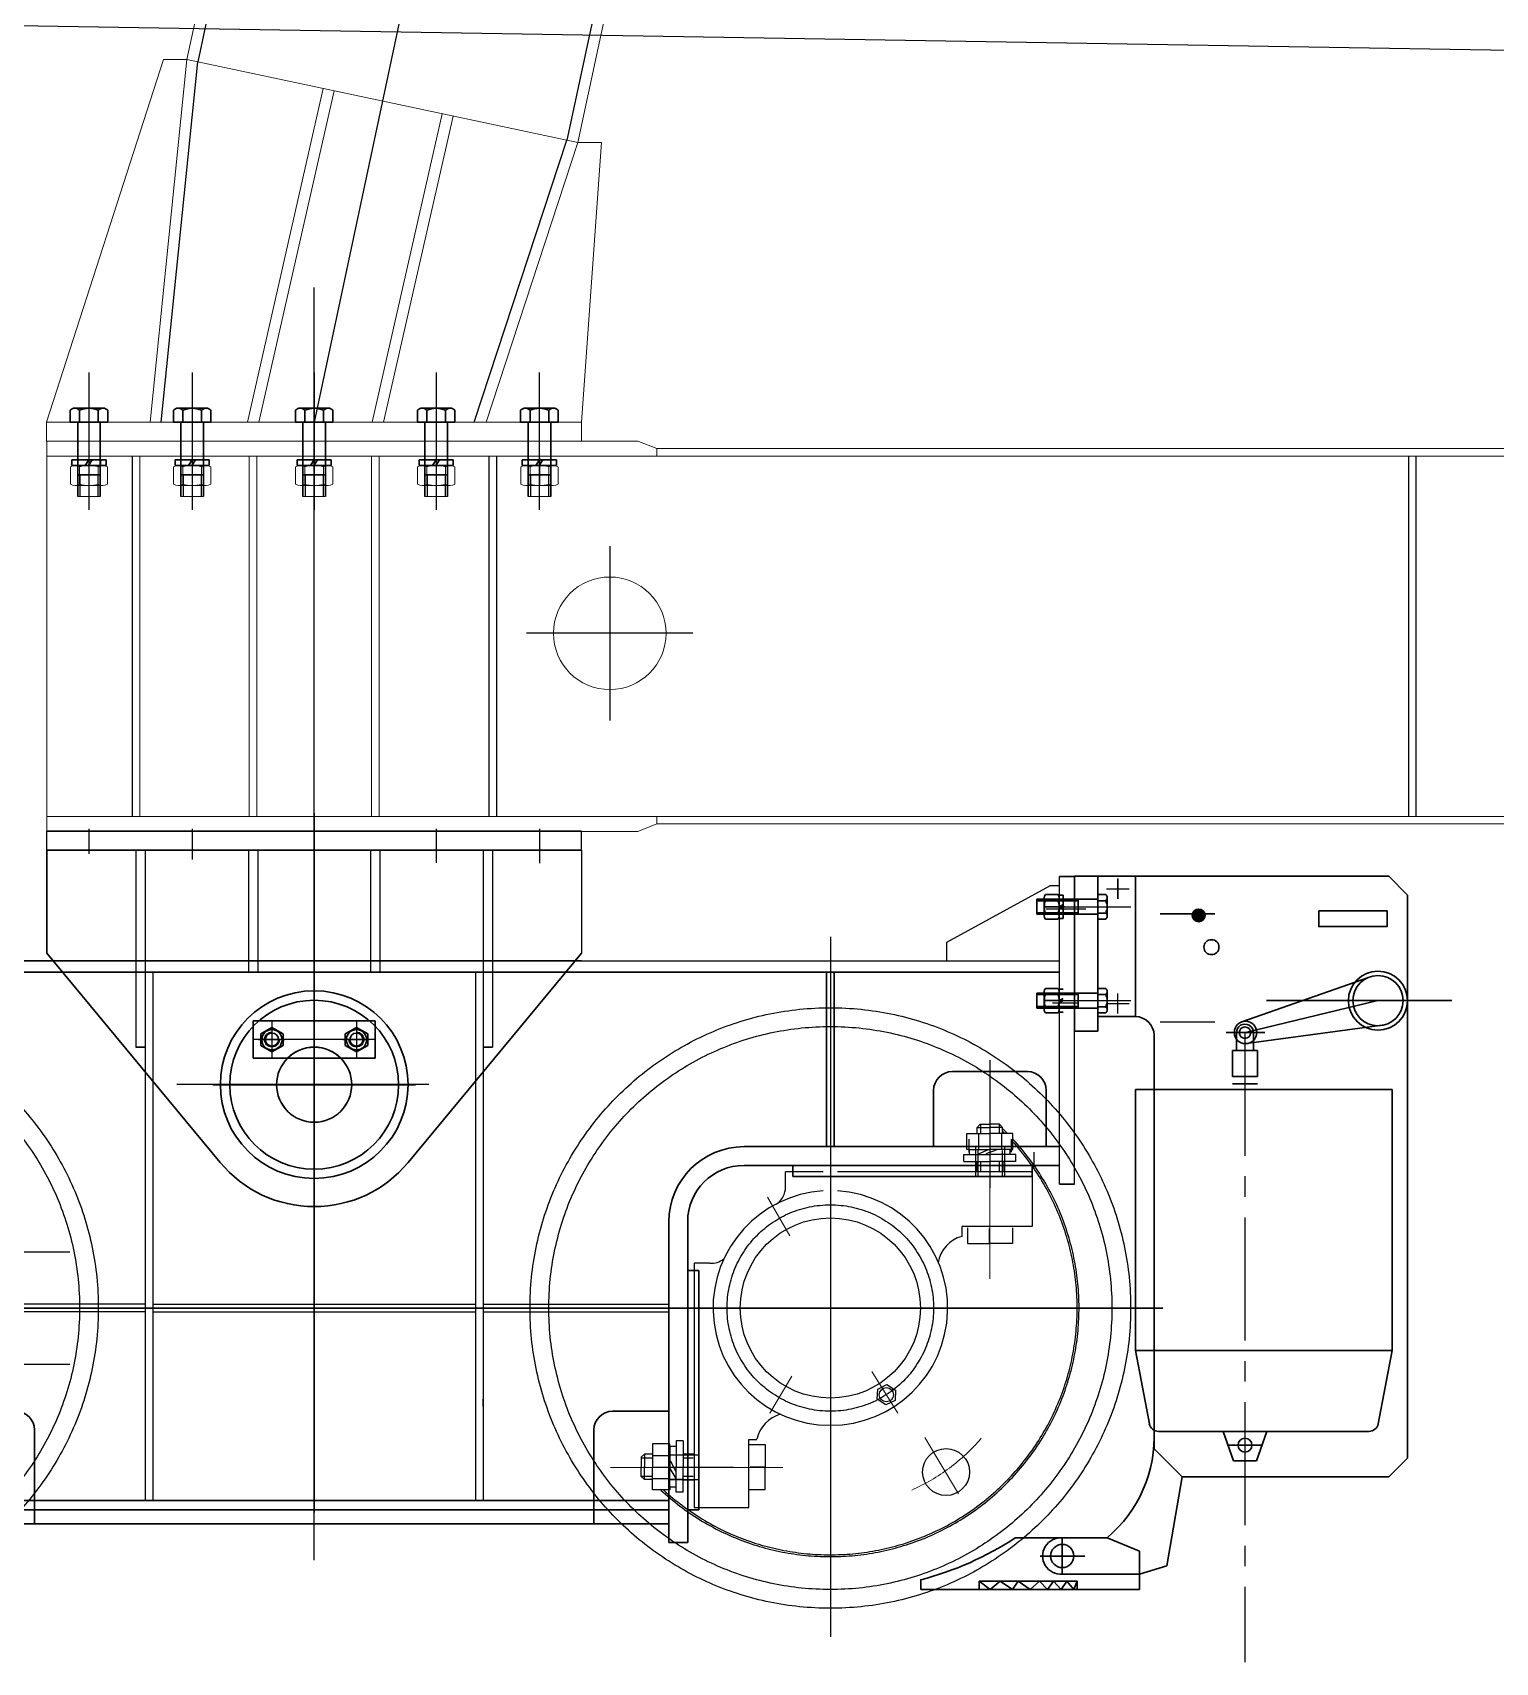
# Model space of a CAD drawing. Extents: x 1767995 to 4174245, y 542814 to 862564.
# Drawn here: x 2113968 to 2115527, y 659521 to 661258 of the extents above; entities that cross this region are included whole.
import ezdxf

# ---------------------------------------------------------------- set-up
doc = ezdxf.new("R2010")
doc.units = 0
doc.header["$LTSCALE"] = 3500
for name, pattern in [('CENTER', [2, 1.25, -0.25, 0.25, -0.25]), ('CENTER2', [1.125, 0.75, -0.125, 0.125, -0.125]), ('DASHDOT', [25.4, 12.7, -6.35, 0, -6.35]), ('DASHED', [0.75, 0.5, -0.25]), ('PHANTOM', [2.5, 1.25, -0.25, 0.25, -0.25, 0.25, -0.25])]:
    doc.linetypes.add(name, pattern=pattern)
for name, color, linetype, lineweight in [('1轮廓实线层', 7, 'Continuous', 30), ('6标注线', 7, 'Continuous', 13), ('CENTER', 1, 'DASHDOT', 15)]:
    doc.layers.add(name, color=color, linetype=linetype, lineweight=lineweight)
for name, color, linetype in [('2中心线', 1, 'DASHED'), ('2点划线', 2, 'CENTER2'), ('2细线层', 4, 'Continuous'), ('3中心线层', 1, 'CENTER'), ('4虚线层', 6, 'DASHED'), ('8符号标注层', 31, 'Continuous'), ('9双点划线层', 6, 'PHANTOM'), ('dim', 7, 'Continuous'), ('MAINLIN', 7, 'Continuous'), ('PBZ', 7, 'Continuous'), ('PHANTOM', 1, 'PHANTOM'), ('纵_地面线', 30, 'Continuous')]:
    doc.layers.add(name, color=color, linetype=linetype)

# ---------------------------------------------------------------- blocks, each defined once
blk = doc.blocks.new('AA')
for p, q in [((9834.1, -6571.5), (6866.8, -20498.8)), ((10269.6, -6571.5), (7283.5, -20587.4)), ((6841.8, -20498.8), (6717.3, -20885.5)), ((6827.5, -20885.5), (6866.8, -20498.8)), ((6866.8, -20498.8), (6841.8, -20498.8)), ((7283.5, -20587.4), (6866.8, -20498.8)), ((7012, -20529.7), (6931.3, -20885.5)), ((7023.7, -20532.2), (6943.6, -20885.5)), ((7138.6, -20556.6), (7064.1, -20885.5)), ((7150.4, -20559.1), (7076.4, -20885.5)), ((7185.5, -20885.5), (7283.5, -20587.4)), ((7283.5, -20587.4), (7308.5, -20587.4)), ((7308.5, -20587.4), (7287.3, -20885.5)), ((6717.3, -20905.5), (6717.3, -20885.5)), ((6717.3, -20885.5), (7287.3, -20885.5)), ((6717.3, -20885.5), (6827.5, -20885.5)), ((7002.3, -20885.5), (7287.3, -20885.5)), ((7002.3, -20885.5), (7177.3, -20885.5)), ((7287.3, -20885.5), (7287.3, -20905.5)), ((7287.3, -20905.5), (6717.3, -20905.5))]:
    blk.add_line(p, q)
at = {"layer": '3中心线层'}
for p, q in [((10051.9, -6571.5), (7002.3, -20885.5)), ((6762.3, -20832.3), (6762.3, -20978.7)), ((6872.3, -20832.3), (6872.3, -20978.7)), ((7002.3, -20832.3), (7002.3, -20978.7)), ((7132.3, -20832.3), (7132.3, -20978.7)), ((7242.3, -20832.3), (7242.3, -20978.7))]:
    blk.add_line(p, q, dxfattribs=at)
at = {"layer": '4虚线层'}
for p, q in [((9846.4, -6571.5), (6878.5, -20501.3)), ((10257.4, -6571.5), (7271.7, -20584.9)), ((6839.5, -20885.5), (6878.5, -20501.3)), ((7172.9, -20885.5), (7271.7, -20584.9))]:
    blk.add_line(p, q, dxfattribs=at)
blk = doc.blocks.new('AAA')
for p, q in [((3450.8, -24771.8), (4080.8, -24771.8)), ((3450.8, -24771.8), (3450.8, -24787.8)), ((4080.8, -24771.8), (4100.8, -24779.8)), ((4100.8, -24779.8), (4100.8, -24787.8)), ((4100.8, -24779.8), (12170.8, -24779.8)), ((3450.8, -24787.8), (3450.8, -25171.8)), ((12820.8, -24787.8), (3450.8, -24787.8)), ((3541.9, -25171.8), (3541.9, -24787.8)), ((3549.9, -24787.8), (3549.9, -25171.8)), ((3666.6, -24787.8), (3666.6, -25171.8)), ((3674.6, -24787.8), (3674.6, -25171.8)), ((3796.9, -24787.8), (3796.9, -25171.8)), ((3804.9, -24787.8), (3804.9, -25171.8)), ((3921.9, -24787.8), (3921.9, -25171.8)), ((3929.9, -25171.8), (3929.9, -24787.8)), ((3450.8, -25187.8), (3450.8, -25171.8)), ((3450.8, -25171.8), (12820.8, -25171.8)), ((4080.8, -25187.8), (4100.8, -25179.8)), ((4100.8, -25179.8), (4100.8, -25171.8)), ((12170.7, -25179.8), (4100.9, -25179.8)), ((3450.8, -25187.8), (4080.8, -25187.8))]:
    blk.add_line(p, q)
blk.add_circle((4050.8, -24976.7), 60)
at = {"layer": '3中心线层'}
for p, q in [((3735.8, -25319.4), (3735.8, -24608.3)), ((4050.8, -24883.7), (4050.8, -25069.6)), ((4139.3, -24976.7), (3962.2, -24976.7))]:
    blk.add_line(p, q, dxfattribs=at)
at = {"layer": '4虚线层'}
for p, q in [((3541.9, -24787.8), (3541.9, -25171.8)), ((3921.9, -24787.8), (3921.9, -25171.8)), ((3929.9, -24787.8), (3929.9, -25171.8)), ((4901.8, -24787.8), (4901.8, -25171.8)), ((4909.8, -24787.8), (4909.8, -25171.8))]:
    blk.add_line(p, q, dxfattribs=at)
blk = doc.blocks.new('*U199')
at = {"layer": '1轮廓实线层'}
for p, q in [((0, 13.1), (-12, 6.2)), ((-12, 6.2), (-12, 0)), ((-12, -6.2), (-12, 0)), ((12, 6.2), (0, 13.1)), ((12, 0), (12, 6.2)), ((12, 0), (12, -6.2)), ((0, -13.1), (-12, -6.2)), ((12, -6.2), (0, -13.1))]:
    blk.add_line(p, q, dxfattribs=at)
blk.add_circle((0, 0), 10.8, dxfattribs=at)
at = {"layer": '3中心线层'}
for p, q in [((-13.7, 0), (14.5, 0)), ((0, 14.7), (0, -14.3))]:
    blk.add_line(p, q, dxfattribs=at)
blk = doc.blocks.new('*U200')
at = {"layer": '1轮廓实线层'}
for p, q in [((0, 13.1), (-12, 6.2)), ((-12, 6.2), (-12, 0)), ((-12, -6.2), (-12, 0)), ((12, 6.2), (0, 13.1)), ((12, 0), (12, 6.2)), ((12, 0), (12, -6.2)), ((0, -13.1), (-12, -6.2)), ((12, -6.2), (0, -13.1))]:
    blk.add_line(p, q, dxfattribs=at)
blk.add_circle((0, 0), 10.8, dxfattribs=at)
at = {"layer": '3中心线层'}
for p, q in [((-13.7, 0), (14.5, 0)), ((0, 14.7), (0, -14.3))]:
    blk.add_line(p, q, dxfattribs=at)
blk = doc.blocks.new('45TG54T')
for p, q in [((7658, 8504.1), (5954, 8504.1)), ((6310, 8504.1), (6310, 8318.1)), ((6318, 8504.1), (6318, 8318.1)), ((7410, 8504.1), (7410, 8318.1)), ((7418, 8504.1), (7418, 8318.1)), ((6104, 8398.1), (6184, 8398.1)), ((7624, 8398.1), (7544, 8398.1)), ((6084, 8378.1), (6084, 8318.1)), ((6204, 8378.1), (6204, 8318.1)), ((7524, 8378.1), (7524, 8318.1)), ((7644, 8378.1), (7644, 8318.1)), ((5977, 8318.1), (6406, 8318.1)), ((7658, 8318.1), (7322, 8318.1)), ((5977, 8298.1), (6406, 8298.1)), ((6099, 8286.1), (6354, 8286.1)), ((6354, 8298.1), (6354, 8286.1)), ((7658, 8298.1), (7322, 8298.1)), ((7374, 8298.1), (7374, 8286.1)), ((7629, 8286.1), (7374, 8286.1)), ((5969, 8278.1), (5977, 8278.1)), ((7674, 8278.1), (7658, 8278.1)), ((6466, 7896.1), (6466, 8238.1)), ((6486, 7896.1), (6486, 8238.1)), ((7242, 7896.1), (7242, 8238.1)), ((7262, 7896.1), (7262, 8238.1)), ((6454, 7931.1), (6454, 8186.1)), ((6454, 8186.1), (6466, 8186.1)), ((7274, 8186.1), (7262, 8186.1)), ((7274, 7931.1), (7274, 8186.1)), ((7044, 8049.1), (7044, 8041.1)), ((6546, 8036.1), (6486, 8036.1)), ((7182, 8036.1), (7242, 8036.1)), ((6566, 8016.1), (6566, 7916.1)), ((7162, 8016.1), (7162, 7916.1)), ((6454, 7931.1), (6466, 7931.1)), ((7274, 7931.1), (7262, 7931.1)), ((6486, 7896.1), (6466, 7896.1)), ((7242, 7896.1), (7262, 7896.1))]:
    blk.add_line(p, q)
for centre, radius, start, end in [((6104, 8378.1), 20, 90, 180), ((6184, 8378.1), 20, 0, 90), ((7544, 8378.1), 20, 90, 180), ((7624, 8378.1), 20, 0, 90), ((6406, 8238.1), 80, 0, 90), ((7322, 8238.1), 80, 90, 180), ((6406, 8238.1), 60, 0, 90), ((7322, 8238.1), 60, 90, 180), ((6546, 8016.1), 20, 0, 90), ((7182, 8016.1), 20, 90, 180)]:
    blk.add_arc(centre, radius, start, end)
at = {"layer": '1轮廓实线层'}
for p, q in [((7658, 8606.1), (7674, 8606.1)), ((5954, 8504.1), (5954, 8516.1)), ((6099, 8298.1), (6099, 8286.1)), ((6354, 8298.1), (6354, 8286.1)), ((7374, 8298.1), (7374, 8286.1)), ((7629, 8298.1), (7629, 8286.1)), ((6486, 7916.1), (7242, 7916.1))]:
    blk.add_line(p, q, dxfattribs=at)
for radius in [90, 40]:
    blk.add_circle((6864, 8384.1), radius, dxfattribs=at)
at = {"layer": '2中心线', "linetype": 'DASHED', "ltscale": 0.5}
for p, q in [((6144, 8409.9), (6144, 8274.3)), ((7584, 8410.4), (7584, 8274.3)), ((6417.1, 7976.1), (6503.9, 7976.1)), ((7310.8, 7976.1), (7224, 7976.1))]:
    blk.add_line(p, q, dxfattribs=at)
at = {"layer": '3中心线层'}
for p, q in [((6864, 7877.5), (6864, 8595.5)), ((7686.1, 8571.1), (7643.9, 8571.1)), ((6314, 8544.1), (6314, 7795.8)), ((7414, 8541.6), (7414, 7795.8)), ((7678.4, 8471.1), (7650.6, 8471.1)), ((5959.7, 8146.1), (7768.2, 8146.1))]:
    blk.add_line(p, q, dxfattribs=at)
at = {"layer": '3中心线层', "color": 0, "linetype": 'ByBlock'}
for p, q in [((7538, 8536.1), (7648, 8596.1)), ((7658, 8596.1), (7648, 8596.1)), ((7538, 8516.1), (7538, 8536.1))]:
    blk.add_line(p, q, dxfattribs=at)
at = {"layer": '3中心线层', "ltscale": 0.5}
blk.add_line((6755.9, 8384.1), (6972, 8384.1), dxfattribs=at)
at = {"layer": '4虚线层', "ltscale": 0.5}
for p, q in [((6684, 8504.1), (6684, 7941.1)), ((6692, 8504.1), (6692, 7941.1)), ((7036, 8504.1), (7036, 7941.1)), ((7044, 8504.1), (7044, 7941.1)), ((7568.5, 8318.1), (7568.5, 8286.1)), ((7599.5, 8318.1), (7599.5, 8286.1)), ((6692, 8150.1), (7036, 8150.1)), ((6692, 8142.1), (7036, 8142.1)), ((6454, 7989.1), (6486, 7989.1)), ((7274, 7989.1), (7242, 7989.1)), ((6454, 7963.1), (6486, 7963.1)), ((7274, 7963.1), (7242, 7963.1)), ((6486, 7941.1), (7242, 7941.1)), ((6486, 7931.1), (7242, 7931.1))]:
    blk.add_line(p, q, dxfattribs=at)
at = {"layer": '4虚线层'}
for p, q in [((6128.5, 8318.1), (6128.5, 8286.1)), ((6159.5, 8318.1), (6159.5, 8286.1))]:
    blk.add_line(p, q, dxfattribs=at)
at = {"layer": '9双点划线层'}
for centre, radius in [((6314, 8146.1), 320), ((7414, 8146.1), 320), ((6314, 8146.1), 300), ((7414, 8146.1), 300)]:
    blk.add_circle(centre, radius, dxfattribs=at)
at = {"layer": 'PBZ', "linetype": 'Continuous'}
for p, q in [((7658, 8278.1), (7658, 8606.1)), ((7674, 8278.1), (7674, 8606.1)), ((5954, 8516.1), (7658, 8516.1)), ((5969, 8278.1), (5969, 8504.1)), ((5977, 8278.1), (5977, 8504.1)), ((6684, 8150.1), (6486, 8150.1)), ((7044, 8150.1), (7242, 8150.1)), ((6684, 8142.1), (6486, 8142.1)), ((7044, 8142.1), (7242, 8142.1))]:
    blk.add_line(p, q, dxfattribs=at)
blk = doc.blocks.new('4TR3T')
at = {"layer": '1轮廓实线层'}
for p, q in [((-1598, 6920.1), (-2168, 6920.1)), ((-1598, 6900.1), (-2168, 6900.1)), ((-1598, 6900.1), (-1598, 6790.1)), ((-2168, 6790.1), (-1983.1, 6567.1)), ((-1598, 6790.1), (-1782.9, 6567.1)), ((-1943, 6770.1), (-1953, 6770.1)), ((-1823, 6770.1), (-1813, 6770.1)), ((-2063, 6690.1), (-2073, 6690.1)), ((-1703, 6690.1), (-1693, 6690.1))]:
    blk.add_line(p, q, dxfattribs=at)
for centre, radius in [((-1883, 6650.1), 100), ((-1928, 6698.1), 7), ((-1838, 6698.1), 7)]:
    blk.add_circle(centre, radius, dxfattribs=at)
blk.add_arc((-1883, 6650.1), 130, 219.6706, 320.3294, dxfattribs=at)
at = {"layer": '2细线层'}
for centre, start, end in [((-1928, 6698.1), 90, 0), ((-1838, 6698.1), 180, 90)]:
    blk.add_arc(centre, 8, start, end, dxfattribs=at)
at = {"layer": '3中心线层'}
for p, q in [((-1883, 6939.5), (-1883, 6508.5)), ((-2123, 6922.6), (-2123, 6886)), ((-2013, 6922.6), (-2013, 6886.5)), ((-1753, 6922.6), (-1753, 6890.1)), ((-1643, 6922.6), (-1643, 6896.1)), ((-1928, 6712.1), (-1928, 6684.1)), ((-1838, 6712.1), (-1838, 6684.1)), ((-1942, 6698.1), (-1914, 6698.1)), ((-1852, 6698.1), (-1824, 6698.1)), ((-2005.2, 6650.1), (-1736.6, 6650.1))]:
    blk.add_line(p, q, dxfattribs=at)
at = {"layer": 'PBZ', "linetype": 'Continuous'}
for p, q in [((-2168, 6900.1), (-2168, 6920.1)), ((-1598, 6790.1), (-1598, 6920.1)), ((-2168, 6900.1), (-2168, 6790.1)), ((-2073, 6900.1), (-2073, 6690.1)), ((-2063, 6900.1), (-2063, 6690.1)), ((-1953, 6900.1), (-1953, 6770.1)), ((-1943, 6900.1), (-1943, 6770.1)), ((-1823, 6900.1), (-1823, 6770.1)), ((-1813, 6900.1), (-1813, 6770.1)), ((-1703, 6900.1), (-1703, 6690.1)), ((-1693, 6900.1), (-1693, 6690.1))]:
    blk.add_line(p, q, dxfattribs=at)
blk.add_circle((-1883, 6650.1), 40, dxfattribs=at)
blk = doc.blocks.new('54统一5他')
h = blk.add_hatch(color=256)
edge = h.paths.add_edge_path()
edge.add_ellipse((-1357.8, 4717.4), major_axis=(4.82, 4.82), ratio=1, start_angle=135, end_angle=315, ccw=False)
edge.add_ellipse((-1357.8, 4717.4), major_axis=(4.82, 4.82), ratio=1, start_angle=-45, end_angle=135, ccw=False)
for p, q in [((-1560.3, 4759.1), (-1580.3, 4739.1)), ((-1225.3, 4759.1), (-1560.3, 4759.1)), ((-1290.3, 4759.1), (-1290.3, 4609.6)), ((-1250.3, 4759.1), (-1250.3, 4594.1)), ((-1225.3, 4594.1), (-1225.3, 4759.1)), ((-1580.3, 4739.1), (-1580.3, 4139.1)), ((-1260.3, 4726.6), (-1260.3, 4736.4)), ((-1260.3, 4716.8), (-1260.3, 4726.6)), ((-1250.3, 4739.7), (-1258.8, 4739.7)), ((-1250.3, 4733.1), (-1258.8, 4733.1)), ((-1250.3, 4739.7), (-1250.3, 4713.5)), ((-1250.3, 4734.6), (-1185.3, 4734.6)), ((-1229.3, 4734.6), (-1229.3, 4718.6)), ((-1229.3, 4733), (-1185.3, 4733)), ((-1207.1, 4726.6), (-1215.3, 4726.6)), ((-1213.3, 4739), (-1213.3, 4726.6)), ((-1209.2, 4739), (-1213.3, 4739)), ((-1209.2, 4726.6), (-1213.3, 4728.9)), ((-1213.3, 4726.6), (-1209.2, 4724.2)), ((-1213.3, 4714.2), (-1213.3, 4726.6)), ((-1209.2, 4726.6), (-1209.2, 4739)), ((-1209.2, 4736.4), (-1209.2, 4716.8)), ((-1209.2, 4726.6), (-1209.2, 4714.2)), ((-1193.3, 4726.6), (-1209.2, 4726.6)), ((-1194.4, 4739.7), (-1208, 4739.7)), ((-1194.4, 4733.1), (-1208, 4733.1)), ((-1193.3, 4716.8), (-1193.3, 4736.4)), ((-1185.3, 4734.6), (-1185.3, 4718.6)), ((-1316.7, 4719.1), (-1375.1, 4719.1)), ((-1250.3, 4720), (-1258.8, 4720)), ((-1250.3, 4713.5), (-1258.8, 4713.5)), ((-1250.3, 4718.6), (-1185.3, 4718.6)), ((-1229.3, 4720.2), (-1185.3, 4720.2)), ((-1209.2, 4714.2), (-1213.3, 4714.2)), ((-1194.4, 4720), (-1208, 4720)), ((-1208, 4713.5), (-1194.4, 4713.5)), ((-1403.6, 4604), (-1538.7, 4651.4)), ((-1250.3, 4639.7), (-1258.8, 4639.7)), ((-1250.3, 4639.7), (-1250.3, 4613.5)), ((-1209.2, 4639), (-1213.3, 4639)), ((-1209.2, 4626.6), (-1209.2, 4639)), ((-1194.4, 4639.7), (-1208, 4639.7)), ((-1430.1, 4626.6), (-1627.4, 4626.6)), ((-1548.8, 4626.6), (-1407.7, 4592.7)), ((-1260.3, 4626.6), (-1260.3, 4636.4)), ((-1260.3, 4616.8), (-1260.3, 4626.6)), ((-1250.3, 4633.1), (-1258.8, 4633.1)), ((-1250.3, 4634.6), (-1185.3, 4634.6)), ((-1229.3, 4634.6), (-1229.3, 4618.6)), ((-1229.3, 4633), (-1185.3, 4633)), ((-1209.2, 4626.6), (-1213.3, 4628.9)), ((-1213.3, 4626.6), (-1209.2, 4624.2)), ((-1209.2, 4636.4), (-1209.2, 4616.8)), ((-1209.2, 4626.6), (-1209.2, 4614.2)), ((-1193.3, 4626.6), (-1209.2, 4626.6)), ((-1194.4, 4633.1), (-1208, 4633.1)), ((-1193.3, 4616.8), (-1193.3, 4636.4)), ((-1185.3, 4634.6), (-1185.3, 4618.6)), ((-1250.3, 4609.6), (-1290.3, 4609.6)), ((-1250.3, 4620), (-1258.8, 4620)), ((-1250.3, 4613.5), (-1258.8, 4613.5)), ((-1250.3, 4618.6), (-1185.3, 4618.6)), ((-1229.3, 4620.2), (-1185.3, 4620.2)), ((-1209.2, 4614.2), (-1213.3, 4614.2)), ((-1194.4, 4620), (-1208, 4620)), ((-1208, 4613.5), (-1194.4, 4613.5)), ((-1411.2, 4581.3), (-1555.7, 4600.7)), ((-1428.2, 4592.7), (-1387.2, 4592.7)), ((-1416.2, 4592.7), (-1416.2, 4573.5)), ((-1398, 4592.7), (-1398, 4573.5)), ((-1310.3, 4589.6), (-1310.3, 4149.1)), ((-1225.3, 4594.1), (-1250.3, 4594.1)), ((-1420.3, 4573.5), (-1393.9, 4573.5)), ((-1420.3, 4573.5), (-1420.3, 4545.8)), ((-1393.9, 4573.5), (-1393.9, 4545.8)), ((-1420.3, 4545.8), (-1393.9, 4545.8)), ((-1420.3, 4537.8), (-1393.9, 4537.8)), ((-1564, 4531.8), (-1290.3, 4531.8)), ((-1564, 4531.8), (-1564, 4253.9)), ((-1290.3, 4531.8), (-1290.3, 4253.9)), ((-1564, 4253.9), (-1290.3, 4253.9)), ((-1549, 4175.6), (-1564, 4253.9)), ((-1290.3, 4253.9), (-1305.2, 4175.6)), ((-1315, 4167.5), (-1539.2, 4167.5)), ((-1419.5, 4136.3), (-1430.4, 4167.5)), ((-1388.9, 4152.9), (-1425.3, 4152.9)), ((-1394.7, 4136.3), (-1383.8, 4167.5)), ((-1560.3, 4119.1), (-1580.3, 4139.1)), ((-1394.7, 4136.3), (-1419.5, 4136.3)), ((-1340.3, 4119.1), (-1310.3, 4149.1)), ((-1340.3, 4119.1), (-1560.3, 4119.1)), ((-1340.3, 4119.1), (-1323.8, 4024.1)), ((-1260.3, 4054.1), (-1294.7, 4040)), ((-1162.2, 4054.1), (-1260.3, 4054.1)), ((-1212.4, 4015.4), (-1212.4, 4054.1)), ((-1294.7, 4040), (-1294.7, 3999.1)), ((-1188.9, 4034.7), (-1236.5, 4034.7)), ((-1323.8, 4024.1), (-1294.7, 4015.4)), ((-1294.7, 4015.4), (-1212.4, 4015.4)), ((-1061.7, 3999.1), (-1294.7, 3999.1)), ((-1123.7, 4007.9), (-1228.2, 4007.9)), ((-1228.2, 4007.9), (-1228.2, 3999.1)), ((-1224.9, 3999.1), (-1228.2, 4007.9)), ((-1217.2, 4007.9), (-1224.9, 3999.1)), ((-1211.3, 3999.1), (-1217.2, 4007.9)), ((-1203, 4007.9), (-1211.3, 3999.1)), ((-1196.6, 3999.1), (-1203, 4007.9)), ((-1188, 4007.9), (-1196.6, 3999.1)), ((-1178.3, 3999.1), (-1188, 4007.9)), ((-1165.6, 4007.9), (-1178.3, 3999.1)), ((-1159.5, 3999.1), (-1165.6, 4007.9)), ((-1146.4, 4007.9), (-1159.5, 3999.1)), ((-1135.5, 3999.1), (-1146.4, 4007.9)), ((-1123.7, 4007.9), (-1135.5, 3999.1)), ((-1123.7, 3999.1), (-1123.7, 4007.9)), ((-1061.7, 3999.1), (-1061.7, 4009.5))]:
    blk.add_line(p, q)
blk.add_lwpolyline([(-1485.8, 4722.4), (-1558.5, 4722.4), (-1558.5, 4705.5), (-1485.8, 4705.5)], close=True)
for centre, radius in [((-1357.8, 4717.4), 6.81), ((-1371.4, 4683.6), 7.97), ((-1548.8, 4626.6), 31.5), ((-1548.8, 4626.6), 26.7), ((-1407.7, 4592.7), 11.9), ((-1407.1, 4592.5), 6.1), ((-1407.1, 4152.9), 7.39), ((-1212.4, 4034.7), 12.4)]:
    blk.add_circle(centre, radius)
for centre, radius, start, end in [((-1255.9, 4736.4), 4.32, 130.7333, 229.2667), ((-1245.2, 4726.6), 15, 154.1739, 205.8261), ((-1204.1, 4736.4), 5.08, 139.9424, 220.0576), ((-1190.6, 4726.6), 18.5, 159.3402, 200.6598), ((-1198.3, 4736.4), 5.08, 319.9424, 40.0576), ((-1211.8, 4726.6), 18.5, 339.3402, 20.6598), ((-1255.9, 4716.8), 4.32, 130.7333, 229.2667), ((-1204.1, 4716.8), 5.08, 139.9424, 220.0576), ((-1198.3, 4716.8), 5.08, 319.9424, 40.0576), ((-1255.9, 4636.4), 4.32, 130.7333, 229.2667), ((-1204.1, 4636.4), 5.08, 139.9424, 220.0576), ((-1198.3, 4636.4), 5.08, 319.9424, 40.0576), ((-1245.2, 4626.6), 15, 154.1739, 205.8261), ((-1190.6, 4626.6), 18.5, 159.3402, 200.6598), ((-1211.8, 4626.6), 18.5, 339.3402, 20.6598), ((-1290.3, 4589.6), 20, 90, 180), ((-1255.9, 4616.8), 4.32, 130.7333, 229.2667), ((-1204.1, 4616.8), 5.08, 139.9424, 220.0576), ((-1198.3, 4616.8), 5.08, 319.9424, 40.0576), ((-1407.1, 4592.5), 9.1, 358.77, 181.23), ((-1539.2, 4177.5), 10, 190.7848, 270), ((-1315, 4177.5), 10, 270, 349.2152), ((-1168.9, 4162.2), 141.5, 177.205, 229.7921), ((-1210.9, 4034.7), 19.4, 265.7125, 94.2875), ((-977.8, 4334.3), 335.5, 236.6539, 255.526)]:
    blk.add_arc(centre, radius, start, end)
at = {"layer": '1轮廓实线层', "color": 1}
blk.add_line((-1271.7, 4756.6), (-1271.7, 4735.2), dxfattribs=at)
at = {"layer": '2点划线', "color": 1, "ltscale": 0.05}
for p, q in [((-1259.6, 4745.9), (-1283.7, 4745.9)), ((-1198.7, 4726.6), (-1285.5, 4726.6)), ((-1198.7, 4626.6), (-1285.5, 4626.6)), ((-1259.6, 4623.5), (-1283.7, 4623.5)), ((-1271.7, 4612.9), (-1271.7, 4634.2)), ((-1407.1, 4592.5), (-1407.1, 3921.4))]:
    blk.add_line(p, q, dxfattribs=at)
at = {"layer": '3中心线层'}
blk.add_line((-1316.7, 4604.1), (-1375.1, 4604.1), dxfattribs=at)
blk = doc.blocks.new('A$C8d28a030')
for p, q in [((112.1, 628), (112.1, 625)), ((222.1, 628), (222.1, 625)), ((352.1, 628), (352.1, 625)), ((482.1, 628), (482.1, 625)), ((592.1, 628), (592.1, 625)), ((110.6, 620.4), (110.6, 602.2)), ((145.2, 622), (115.6, 622)), ((120.5, 620.4), (120.5, 602.2)), ((140.3, 620.4), (140.3, 602.2)), ((150.2, 602.2), (150.2, 620.4)), ((220.6, 620.4), (220.6, 602.2)), ((255.2, 622), (225.6, 622)), ((230.5, 620.4), (230.5, 602.2)), ((250.3, 620.4), (250.3, 602.2)), ((260.2, 602.2), (260.2, 620.4)), ((350.6, 620.4), (350.6, 602.2)), ((385.2, 622), (355.6, 622)), ((360.5, 620.4), (360.5, 602.2)), ((380.3, 620.4), (380.3, 602.2)), ((390.2, 602.2), (390.2, 620.4)), ((480.6, 620.4), (480.6, 602.2)), ((515.2, 622), (485.6, 622)), ((490.5, 620.4), (490.5, 602.2)), ((510.3, 620.4), (510.3, 602.2)), ((520.2, 602.2), (520.2, 620.4)), ((590.6, 620.4), (590.6, 602.2)), ((625.2, 622), (595.6, 622)), ((600.5, 620.4), (600.5, 602.2)), ((620.3, 620.4), (620.3, 602.2)), ((630.2, 602.2), (630.2, 620.4)), ((115.6, 600.5), (145.2, 600.5)), ((225.6, 600.5), (255.2, 600.5)), ((355.6, 600.5), (385.2, 600.5)), ((485.6, 600.5), (515.2, 600.5)), ((595.6, 600.5), (625.2, 600.5)), ((118.4, 589), (142.4, 589)), ((228.4, 589), (252.4, 589)), ((358.4, 589), (382.4, 589)), ((488.4, 589), (512.4, 589)), ((598.4, 589), (622.4, 589)), ((40.4, 82), (85.4, 82)), ((768.4, -526), (768.4, -188)), ((752.4, -526), (768.4, -526))]:
    blk.add_line(p, q)
for centre, radius, start, end in [((115.6, 613.7), 8.38, 53.8705, 126.1295), ((130.4, 590.9), 31.1, 71.475, 108.525), ((145.2, 613.7), 8.38, 53.8705, 126.1295), ((225.6, 613.7), 8.38, 53.8705, 126.1295), ((240.4, 590.9), 31.1, 71.475, 108.525), ((255.2, 613.7), 8.38, 53.8705, 126.1295), ((355.6, 613.7), 8.38, 53.8705, 126.1295), ((370.4, 590.9), 31.1, 71.475, 108.525), ((385.2, 613.7), 8.38, 53.8705, 126.1295), ((485.6, 613.7), 8.38, 53.8705, 126.1295), ((500.4, 590.9), 31.1, 71.475, 108.525), ((515.2, 613.7), 8.38, 53.8705, 126.1295), ((595.6, 613.7), 8.38, 53.8705, 126.1295), ((610.4, 590.9), 31.1, 71.475, 108.525), ((625.2, 613.7), 8.38, 53.8705, 126.1295), ((115.6, 608.9), 8.38, 233.8705, 306.1295), ((130.4, 631.7), 31.1, 251.475, 288.525), ((145.2, 608.9), 8.38, 233.8705, 306.1295), ((225.6, 608.9), 8.38, 233.8705, 306.1295), ((240.4, 631.7), 31.1, 251.475, 288.525), ((255.2, 608.9), 8.38, 233.8705, 306.1295), ((355.6, 608.9), 8.38, 233.8705, 306.1295), ((370.4, 631.7), 31.1, 251.475, 288.525), ((385.2, 608.9), 8.38, 233.8705, 306.1295), ((485.6, 608.9), 8.38, 233.8705, 306.1295), ((500.4, 631.7), 31.1, 251.475, 288.525), ((515.2, 608.9), 8.38, 233.8705, 306.1295), ((595.6, 608.9), 8.38, 233.8705, 306.1295), ((610.4, 631.7), 31.1, 251.475, 288.525), ((625.2, 608.9), 8.38, 233.8705, 306.1295)]:
    blk.add_arc(centre, radius, start, end)
at = {"layer": '1轮廓实线层'}
for p, q in [((110.4, 668), (110.4, 680.8)), ((115.4, 683), (130.4, 683)), ((120.4, 668), (120.4, 680.8)), ((130.4, 683), (145.4, 683)), ((140.4, 668), (140.4, 680.8)), ((150.4, 668), (150.4, 680.8)), ((220.4, 668), (220.4, 680.8)), ((225.4, 683), (240.4, 683)), ((230.4, 668), (230.4, 680.8)), ((240.4, 683), (255.4, 683)), ((250.4, 668), (250.4, 680.8)), ((260.4, 668), (260.4, 680.8)), ((350.4, 668), (350.4, 680.8)), ((355.4, 683), (370.4, 683)), ((360.4, 668), (360.4, 680.8)), ((370.4, 683), (385.4, 683)), ((380.4, 668), (380.4, 680.8)), ((390.4, 668), (390.4, 680.8)), ((480.4, 668), (480.4, 680.8)), ((485.4, 683), (500.4, 683)), ((490.4, 668), (490.4, 680.8)), ((500.4, 683), (515.4, 683)), ((510.4, 668), (510.4, 680.8)), ((520.4, 668), (520.4, 680.8)), ((590.4, 668), (590.4, 680.8)), ((595.4, 683), (610.4, 683)), ((600.4, 668), (600.4, 680.8)), ((610.4, 683), (625.4, 683)), ((620.4, 668), (620.4, 680.8)), ((630.4, 668), (630.4, 680.8)), ((150.4, 668), (110.4, 668)), ((118.4, 668), (118.4, 589)), ((142.4, 668), (142.4, 589)), ((260.4, 668), (220.4, 668)), ((228.4, 668), (228.4, 589)), ((252.4, 668), (252.4, 589)), ((390.4, 668), (350.4, 668)), ((358.4, 668), (358.4, 589)), ((382.4, 668), (382.4, 589)), ((520.4, 668), (480.4, 668)), ((488.4, 668), (488.4, 589)), ((512.4, 668), (512.4, 589)), ((630.4, 668), (590.4, 668)), ((598.4, 668), (598.4, 589)), ((622.4, 668), (622.4, 589)), ((112.1, 628), (112.1, 622)), ((130.4, 628), (112.1, 628)), ((130.4, 628), (126.5, 622)), ((130.1, 622), (134, 628)), ((130.4, 628), (148.6, 628)), ((148.6, 628), (148.6, 622)), ((222.1, 628), (222.1, 622)), ((240.4, 628), (222.1, 628)), ((240.4, 628), (236.5, 622)), ((240.1, 622), (244, 628)), ((240.4, 628), (258.6, 628)), ((258.6, 628), (258.6, 622)), ((352.1, 628), (352.1, 622)), ((370.4, 628), (352.1, 628)), ((370.4, 628), (366.5, 622)), ((370.1, 622), (374, 628)), ((370.4, 628), (388.6, 628)), ((388.6, 628), (388.6, 622)), ((482.1, 628), (482.1, 622)), ((500.4, 628), (482.1, 628)), ((500.4, 628), (496.5, 622)), ((500.1, 622), (504, 628)), ((500.4, 628), (518.6, 628)), ((518.6, 628), (518.6, 622)), ((592.1, 628), (592.1, 622)), ((610.4, 628), (592.1, 628)), ((610.4, 628), (606.5, 622)), ((610.1, 622), (614, 628)), ((610.4, 628), (628.6, 628)), ((628.6, 628), (628.6, 622)), ((112.1, 622), (130.1, 622)), ((142.4, 612), (118.4, 612)), ((148.6, 622), (130.1, 622)), ((222.1, 622), (240.1, 622)), ((252.4, 612), (228.4, 612)), ((258.6, 622), (240.1, 622)), ((352.1, 622), (370.1, 622)), ((382.4, 612), (358.4, 612)), ((388.6, 622), (370.1, 622)), ((482.1, 622), (500.1, 622)), ((512.4, 612), (488.4, 612)), ((518.6, 622), (500.1, 622)), ((592.1, 622), (610.1, 622)), ((622.4, 612), (598.4, 612)), ((628.6, 622), (610.1, 622)), ((305.4, -9.8), (305.4, 30.2)), ((305.4, 30.2), (435.4, 30.2)), ((435.4, 30.2), (435.4, -9.8)), ((435.4, -9.8), (305.4, -9.8)), ((748.4, -506), (-7.6, -506))]:
    blk.add_line(p, q, dxfattribs=at)
for centre, radius, start, end in [((115.4, 676.4), 6.68, 41.5231, 138.4769), ((130.4, 659.7), 23.3, 64.627, 115.373), ((145.4, 676.4), 6.68, 41.5231, 138.4769), ((225.4, 676.4), 6.68, 41.5231, 138.4769), ((240.4, 659.7), 23.3, 64.627, 115.373), ((255.4, 676.4), 6.68, 41.5231, 138.4769), ((355.4, 676.4), 6.68, 41.5231, 138.4769), ((370.4, 659.7), 23.3, 64.627, 115.373), ((385.4, 676.4), 6.68, 41.5231, 138.4769), ((485.4, 676.4), 6.68, 41.5231, 138.4769), ((500.4, 659.7), 23.3, 64.627, 115.373), ((515.4, 676.4), 6.68, 41.5231, 138.4769), ((595.4, 676.4), 6.68, 41.5231, 138.4769), ((610.4, 659.7), 23.3, 64.627, 115.373), ((625.4, 676.4), 6.68, 41.5231, 138.4769)]:
    blk.add_arc(centre, radius, start, end, dxfattribs=at)
at = {"layer": '2中心线', "linetype": 'DASHED', "ltscale": 0.5}
for p, q in [((370.4, 204), (370.4, -494)), ((1090.4, -12.1), (1090.4, -147.7)), ((-20, -216), (110, -216)), ((-20, -336), (110, -336)), ((817.2, -446), (730.4, -446))]:
    blk.add_line(p, q, dxfattribs=at)
at = {"layer": '2细线层'}
for p, q in [((120.8, 612), (120.8, 589)), ((140, 612), (140, 589)), ((230.8, 612), (230.8, 589)), ((250, 612), (250, 589)), ((360.8, 612), (360.8, 589)), ((380, 612), (380, 589)), ((490.8, 612), (490.8, 589)), ((510, 612), (510, 589)), ((600.8, 612), (600.8, 589)), ((620, 612), (620, 589))]:
    blk.add_line(p, q, dxfattribs=at)
at = {"layer": '3中心线层'}
for p, q in [((130.4, 630.1), (130.4, 620)), ((240.4, 630.1), (240.4, 620)), ((370.4, 630.1), (370.4, 620)), ((500.4, 630.1), (500.4, 620)), ((610.4, 630.1), (610.4, 620)), ((130.4, 622), (130.4, 600.5)), ((240.4, 622), (240.4, 600.5)), ((370.4, 622), (370.4, 600.5)), ((500.4, 622), (500.4, 600.5)), ((610.4, 622), (610.4, 600.5)), ((370.4, -544.6), (370.4, 173.4)), ((325.4, 30.2), (325.4, -9.8)), ((415.4, 30.2), (415.4, -9.8)), ((435.4, 10.2), (305.4, 10.2)), ((1274.6, -276), (-533.8, -276))]:
    blk.add_line(p, q, dxfattribs=at)
at = {"layer": '3中心线层', "ltscale": 0.2}
blk.add_line((920.4, 82), (920.4, -626.3), dxfattribs=at)
at = {"layer": '4虚线层'}
for p, q in [((118.1, 628), (118.1, 622)), ((142.6, 628), (142.6, 622)), ((228.1, 628), (228.1, 622)), ((252.6, 628), (252.6, 622)), ((358.1, 628), (358.1, 622)), ((382.6, 628), (382.6, 622)), ((488.1, 628), (488.1, 622)), ((512.6, 628), (512.6, 622)), ((598.1, 628), (598.1, 622)), ((622.6, 628), (622.6, 622)), ((1074.9, -104), (1074.9, -136)), ((1105.9, -104), (1105.9, -136)), ((1077.4, -108), (1077.4, -136)), ((1103.4, -108), (1103.4, -136)), ((780.4, -433), (752.4, -433)), ((780.4, -433), (752.4, -433)), ((780.4, -459), (752.4, -459)), ((780.4, -459), (752.4, -459))]:
    blk.add_line(p, q, dxfattribs=at)
at = {"layer": '4虚线层', "ltscale": 0.5}
for p, q in [((655.4, 94), (85.4, 94)), ((85.4, 82), (655.4, 82)), ((780.4, -433), (748.4, -433)), ((780.4, -459), (748.4, -459)), ((748.4, -481), (-7.6, -481)), ((748.4, -491), (-7.6, -491))]:
    blk.add_line(p, q, dxfattribs=at)
at = {"layer": '4虚线层', "ltscale": 0.01}
for p, q in [((1067.9, -96), (1067.9, -110)), ((750.4, -458.5), (764.4, -458.5))]:
    blk.add_line(p, q, dxfattribs=at)
at = {"layer": '4虚线层', "ltscale": 0.1}
for p, q in [((1112.9, -96), (1112.9, -110)), ((1137.4, -126), (1137.4, -110))]:
    blk.add_line(p, q, dxfattribs=at)
at = {"layer": '4虚线层', "ltscale": 0.5}
for radius, start, end in [(265, 227.0573, 42.7604), (263, 227.5276, 42.2871)]:
    blk.add_arc((920.4, -276), radius, start, end, dxfattribs=at)
at = {"layer": '8符号标注层', "color": 7}
blk.add_line((370.4, -78), (370.4, 12), dxfattribs=at)
at = {"layer": 'CENTER'}
for p, q in [((1090.4, -244.9), (1090.4, -70.9)), ((877.2, -199.1), (853.6, -157.8)), ((964.7, -343.8), (992.3, -387.9)), ((879.4, -348.8), (855.9, -388)), ((1056.9, -474.2), (1021, -413.9)), ((869.9, -446), (686.1, -446))]:
    blk.add_line(p, q, dxfattribs=at)
blk.add_arc((920.4, -276), 212.5, 294.0678, 319.189, dxfattribs=at)
at = {"layer": 'dim'}
for p, q in [((1080.5, -80.3), (1080.5, -89.6)), ((1100.2, -80.3), (1100.2, -89.6)), ((1080.5, -120.1), (1080.5, -130.4)), ((1100.2, -120.1), (1100.2, -130.4)), ((719.1, -435.5), (730.6, -435.5)), ((763.9, -435.5), (774.2, -435.5)), ((719.1, -455.2), (730.6, -455.2)), ((763.9, -455.2), (774.2, -455.2))]:
    blk.add_line(p, q, dxfattribs=at)
at = {"layer": 'MAINLIN'}
for p, q in [((1076.9, -83.5), (1080.1, -79.9)), ((1076.9, -83.5), (1090.8, -83.5)), ((1076.9, -90), (1076.9, -83.5)), ((1080.1, -79.9), (1090.5, -79.9)), ((1103.8, -83.5), (1089.9, -83.5)), ((1100.6, -79.9), (1090.3, -79.9)), ((1103.8, -83.5), (1100.6, -79.9)), ((1103.8, -90), (1103.8, -83.5)), ((1065.8, -90), (1090.5, -90)), ((1065.8, -107.2), (1065.8, -90)), ((1078.1, -90.4), (1078.1, -106.7)), ((1114.9, -90), (1090.3, -90)), ((1102.6, -90.4), (1102.6, -106.7)), ((1114.9, -107.2), (1114.9, -90)), ((1062.6, -112.3), (1089.9, -112.3)), ((1062.6, -119.9), (1062.6, -112.3)), ((1062.6, -119.9), (1089.9, -119.9)), ((1068.7, -107.2), (1065.8, -107.2)), ((1068.7, -107.2), (1090.7, -107.2)), ((1068.7, -112.3), (1068.7, -107.2)), ((1076.5, -120.5), (1076.5, -130.8)), ((1088.7, -107.5), (1078, -112.1)), ((1097.1, -107.9), (1085.9, -111.7)), ((1112.1, -107.2), (1090.1, -107.2)), ((1118.2, -112.3), (1090.9, -112.3)), ((1118.2, -119.9), (1090.9, -119.9)), ((1104.2, -120.5), (1104.2, -130.8)), ((1112.1, -112.3), (1112.1, -107.2)), ((1112.1, -107.2), (1114.9, -107.2)), ((1118.2, -119.9), (1118.2, -112.3)), ((872.6, -146.8), (872.6, -131)), ((912.9, -131), (872.6, -131)), ((1135.4, -131), (927.9, -131)), ((1135.4, -131), (1135.4, -189)), ((1135.4, -189), (1060.4, -189)), ((1060.4, -189), (1060.4, -199.6)), ((1066.4, -190.4), (1066.4, -207.1)), ((1114.4, -190.4), (1114.4, -207.1)), ((1066.4, -207.1), (1090.7, -207.1)), ((1090.1, -207.1), (1090.1, -191.2)), ((1114.4, -207.1), (1090.1, -207.1)), ((775.4, -228), (775.4, -488.6)), ((775.5, -228), (791.5, -228)), ((833.4, -488.6), (833.4, -416)), ((833.4, -416), (842.2, -416)), ((722.3, -431.9), (718.7, -435.1)), ((722.3, -431.9), (722.3, -445.8)), ((731, -431.9), (722.3, -431.9)), ((731, -420.8), (731, -445.4)), ((749.2, -420.8), (731, -420.8)), ((731.4, -433.1), (748.7, -433.1)), ((749.2, -423.7), (749.2, -420.8)), ((749.2, -423.7), (749.2, -445.7)), ((756.1, -423.7), (749.2, -423.7)), ((756.1, -417.6), (756.1, -444.9)), ((763.6, -417.6), (756.1, -417.6)), ((763.6, -417.6), (763.6, -444.9)), ((764.3, -431.5), (774.6, -431.5)), ((834.2, -421.4), (850.9, -421.4)), ((850.9, -421.4), (850.9, -445.7)), ((718.7, -435.1), (718.7, -445.4)), ((718.7, -455.6), (718.7, -445.3)), ((722.3, -458.8), (722.3, -444.9)), ((731, -469.9), (731, -445.3)), ((749.2, -467.1), (749.2, -445.1)), ((749.5, -447), (755.9, -457.8)), ((749.9, -438.7), (755.5, -449.8)), ((756.1, -472.3), (756.1, -445)), ((763.6, -472.3), (763.6, -445)), ((850.9, -445.7), (834.9, -445.7)), ((850.9, -469.4), (850.9, -445.1)), ((722.3, -458.8), (718.7, -455.6)), ((731, -458.8), (722.3, -458.8)), ((731.4, -457.6), (748.7, -457.6)), ((749.2, -467.1), (749.2, -469.9)), ((756.1, -467.1), (749.2, -467.1)), ((764.3, -459.2), (774.6, -459.2)), ((749.2, -469.9), (731, -469.9)), ((763.6, -472.3), (756.1, -472.3)), ((834.2, -469.4), (850.9, -469.4)), ((775.4, -488.6), (833.4, -488.6))]:
    blk.add_line(p, q, dxfattribs=at)
blk.add_lwpolyline([(989.9, -363.4), (989.3, -374.4), (979.5, -379.3), (970.3, -373.3), (970.9, -362.4), (980.7, -357.5)], close=True, dxfattribs=at)
for centre, radius in [((920.4, -276), 96), ((980.1, -368.4), 7.54), ((1043.7, -450.8), 25)]:
    blk.add_circle(centre, radius, dxfattribs=at)
for centre, radius, start, end in [((920.4, -276), 265, 44.5674, 46.1937), ((920.4, -276), 263, 44.9982, 45.7743), ((920.4, -276), 125, 93.4398, 86.5602), ((850.9, -147.1), 21.7, 303.1468, 0.6766), ((1069.8, -233.5), 35.1, 105.473, 170.4839), ((794.2, -208.7), 19.5, 263.157, 310.0893), ((877.5, -423.8), 36.3, 106.7143, 167.3931)]:
    blk.add_arc(centre, radius, start, end, dxfattribs=at)
at = {"layer": 'PBZ', "linetype": 'Continuous'}
for p, q in [((85.4, 94), (40.4, 94)), ((916.4, 82), (916.4, -104)), ((924.4, 82), (924.4, -104)), ((880.4, -124), (880.4, -136)), ((880.4, -124), (880.4, -136)), ((1135.4, -136), (880.4, -136)), ((748.4, -526), (748.4, -188)), ((768.4, -526), (768.4, -188)), ((780.4, -491), (780.4, -236)), ((190.4, -272), (-7.6, -272)), ((550.4, -272), (748.4, -272)), ((190.4, -280), (-7.6, -280)), ((550.4, -280), (748.4, -280)), ((748.4, -526), (768.4, -526))]:
    blk.add_line(p, q, dxfattribs=at)
at = {"layer": 'PHANTOM'}
blk.add_circle((920.4, -276), 110, dxfattribs=at)
for name, p in [('AA', (-6632, 21553.5)), ('AAA', (-3365.4, 25419.8))]:
    blk.add_blockref(name, p)
at = {"layer": '1轮廓实线层', "xscale": -1}
for name, p in [('4TR3T', (-1512.6, -6688)), ('54统一5他', (-44.9, -4575)), ('*U200', (325.4, 10)), ('*U199', (415.4, 10))]:
    blk.add_blockref(name, p, dxfattribs=at)
at = {"layer": '1轮廓实线层'}
blk.add_blockref('45TG54T', (-6493.6, -8422.1), dxfattribs=at)

msp = doc.modelspace()

# ---------------------------------------------------------------- linework, layer by layer
at = {"layer": '纵_地面线', "color": 5, "flags": 128}
msp.add_lwpolyline([(2082172.8, 660442.2), (2088672.8, 661556.9), (2098672.8, 661875.9), (2108672.8, 661352.9), (2118672.8, 661186.9), (2128672.8, 661177.9), (2138672.8, 661163.9), (2148672.8, 661094.9), (2158672.8, 660891.9), (2168672.8, 660858.9), (2178672.8, 661028.9), (2188672.8, 661112.9), (2198672.8, 661195.9), (2208672.8, 661258.9), (2218672.8, 661254.9), (2222300.4, 661257.8)], dxfattribs=at)

# ---------------------------------------------------------------- block references
at = {"layer": '6标注线'}
msp.add_blockref('A$C8d28a030', (2113897.5, 660174.4), dxfattribs=at)

doc.saveas('drawing.dxf')
